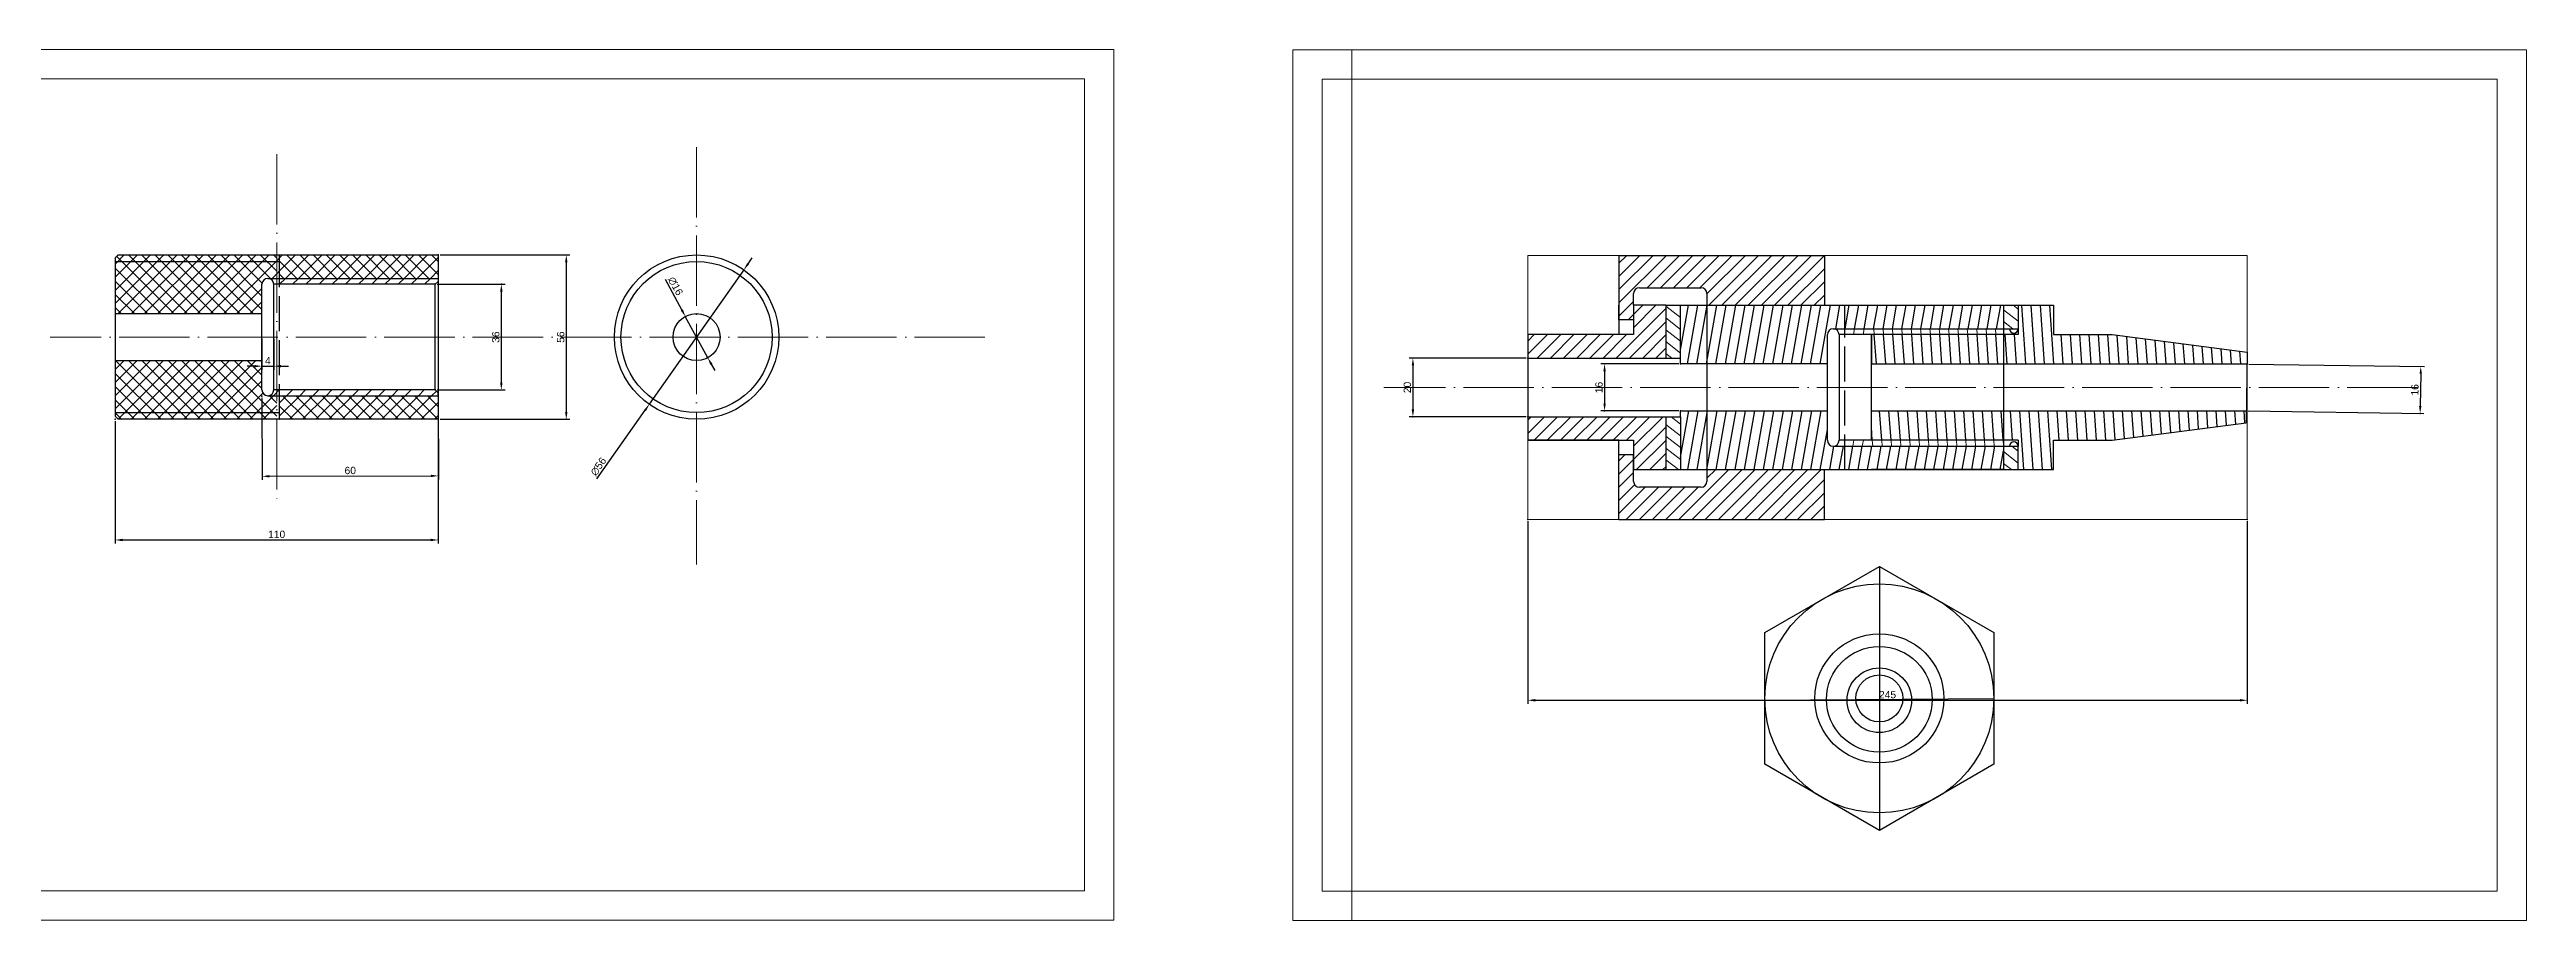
# Model space of a CAD drawing. Header units: millimetres. Extents: x 0 to 1857, y -270 to 297.
# Drawn here: x 1013 to 1857, y -1 to 296 of the extents above; entities that cross this region are included whole.
import ezdxf

# ---------------------------------------------------------------- set-up
doc = ezdxf.new("R2010")
doc.units = ezdxf.units.MM
doc.linetypes.add('ACAD_ISO02W100', pattern=[15, 12, -3])
doc.linetypes.add('ACAD_ISO04W100', pattern=[30, 24, -3, 0, -3])
for name, color, linetype, lineweight in [('axe', 7, 'ACAD_ISO04W100', 15), ('cote', 82, 'Continuous', 15), ('format', 210, 'Continuous', 15), ('muchii ascunse', 50, 'ACAD_ISO02W100', 30), ('muchii groase', 7, 'Continuous', 30)]:
    doc.layers.add(name, color=color, linetype=linetype, lineweight=lineweight)
doc.layers.add('linie subtire', color=7, linetype='Continuous', plot=False)
doc.styles.get("Standard").update_dxf_attribs({"font": 'arial.ttf'})
doc.dimstyles.new('ISO-25', dxfattribs={"dimtxt": 2.5, "dimasz": 2.5, "dimexe": 1.25, "dimexo": 0.625, "dimtad": 1, "dimtxsty": 'Standard', "dimcen": 2.5, "dimadec": 0, "dimazin": 0, "dimtfac": 1, "dimtmove": 0, "dimatfit": 3, "dimfxl": 1, "dimarcsym": 0})

# ---------------------------------------------------------------- blocks, each defined once
blk = doc.blocks.new('*D27')
at = {"layer": 'cote', "color": 0, "lineweight": -2, "transparency": 16777216}
for p, q in [((1035.66, 169.42), (1035.66, 127.66)), ((1145.66, 169.42), (1145.66, 127.66)), ((1038.16, 128.91), (1143.16, 128.91))]:
    blk.add_line(p, q, dxfattribs=at)
at = {"layer": 'cote', "color": 0, "transparency": 16777216}
for points in [[(1038.16, 129.32), (1038.16, 128.49), (1035.66, 128.91)], [(1143.16, 129.32), (1143.16, 128.49), (1145.66, 128.91)]]:
    blk.add_solid(points, dxfattribs=at)
at = {"layer": 'linie subtire', "color": 0, "transparency": 16777216}
for p in [(1035.66, 170.04), (1145.66, 170.04), (1145.66, 128.91)]:
    blk.add_point(p, dxfattribs=at)
at = {"layer": 'cote', "color": 0, "transparency": 16777216, "insert": (1090.66, 130.81), "char_height": 2.5, "attachment_point": 5}
blk.add_mtext('110', dxfattribs=at)
blk = doc.blocks.new('*D28')
at = {"layer": 'cote', "color": 0, "lineweight": -2, "transparency": 16777216}
for p, q in [((1085.66, 177.29), (1085.72, 149.36)), ((1145.66, 177.42), (1145.72, 149.49)), ((1088.22, 150.61), (1143.22, 150.73))]:
    blk.add_line(p, q, dxfattribs=at)
at = {"layer": 'cote', "color": 0, "transparency": 16777216}
for points in [[(1088.22, 151.03), (1088.22, 150.19), (1085.72, 150.61)], [(1143.22, 151.15), (1143.22, 150.32), (1145.72, 150.74)]]:
    blk.add_solid(points, dxfattribs=at)
at = {"layer": 'linie subtire', "color": 0, "transparency": 16777216}
for p in [(1085.66, 177.91), (1145.66, 178.04), (1145.72, 150.74)]:
    blk.add_point(p, dxfattribs=at)
at = {"layer": 'cote', "color": 0, "transparency": 16777216, "insert": (1115.72, 152.57), "char_height": 2.5, "attachment_point": 5, "rotation": 0.12593}
blk.add_mtext('60', dxfattribs=at)
blk = doc.blocks.new('*D29')
at = {"layer": 'cote', "color": 0, "lineweight": -2, "transparency": 16777216}
for p, q in [((1085.66, 197.42), (1085.66, 186.88)), ((1089.66, 197.42), (1089.66, 186.88)), ((1083.16, 188.13), (1080.66, 188.13)), ((1085.66, 188.13), (1089.66, 188.13)), ((1092.16, 188.13), (1094.66, 188.13))]:
    blk.add_line(p, q, dxfattribs=at)
at = {"layer": 'cote', "color": 0, "transparency": 16777216}
for points in [[(1083.16, 188.54), (1083.16, 187.71), (1085.66, 188.13)], [(1092.16, 188.54), (1092.16, 187.71), (1089.66, 188.13)]]:
    blk.add_solid(points, dxfattribs=at)
at = {"layer": 'linie subtire', "color": 0, "transparency": 16777216}
for p in [(1085.66, 198.04), (1089.66, 198.04), (1089.66, 188.13)]:
    blk.add_point(p, dxfattribs=at)
at = {"layer": 'cote', "color": 0, "transparency": 16777216, "insert": (1087.66, 190), "char_height": 2.5, "attachment_point": 5}
blk.add_mtext('4', dxfattribs=at)
blk = doc.blocks.new('*D30')
at = {"layer": 'cote', "color": 0, "lineweight": -2, "transparency": 16777216}
for p, q in [((1146.29, 226.04), (1190.54, 226.04)), ((1189.29, 223.54), (1189.29, 172.54)), ((1146.29, 170.04), (1190.54, 170.04))]:
    blk.add_line(p, q, dxfattribs=at)
at = {"layer": 'cote', "color": 0, "transparency": 16777216}
for points in [[(1188.88, 223.54), (1189.71, 223.54), (1189.29, 226.04)], [(1188.88, 172.54), (1189.71, 172.54), (1189.29, 170.04)]]:
    blk.add_solid(points, dxfattribs=at)
at = {"layer": 'linie subtire', "color": 0, "transparency": 16777216}
for p in [(1145.66, 226.04), (1145.66, 170.04), (1189.29, 170.04)]:
    blk.add_point(p, dxfattribs=at)
at = {"layer": 'cote', "color": 0, "transparency": 16777216, "insert": (1187.39, 198.04), "char_height": 2.5, "attachment_point": 5, "rotation": 90}
blk.add_mtext('56', dxfattribs=at)
blk = doc.blocks.new('*D31')
at = {"layer": 'cote', "color": 0, "lineweight": -2, "transparency": 16777216}
for p, q in [((1145.29, 216.04), (1168.43, 216.04)), ((1167.18, 182.54), (1167.18, 213.54)), ((1145.29, 180.04), (1168.43, 180.04))]:
    blk.add_line(p, q, dxfattribs=at)
at = {"layer": 'cote', "color": 0, "transparency": 16777216}
for points in [[(1166.76, 213.54), (1167.6, 213.54), (1167.18, 216.04)], [(1166.76, 182.54), (1167.6, 182.54), (1167.18, 180.04)]]:
    blk.add_solid(points, dxfattribs=at)
at = {"layer": 'linie subtire', "color": 0, "transparency": 16777216}
for p in [(1144.66, 216.04), (1167.18, 216.04), (1144.66, 180.04)]:
    blk.add_point(p, dxfattribs=at)
at = {"layer": 'cote', "color": 0, "transparency": 16777216, "insert": (1165.28, 198.04), "char_height": 2.5, "attachment_point": 5, "rotation": 90}
blk.add_mtext('36', dxfattribs=at)
blk = doc.blocks.new('*D32')
at = {"layer": 'cote', "color": 0, "lineweight": -2, "transparency": 16777216}
for p, q in [((1249.76, 220.95), (1217.57, 175.13)), ((1251.2, 223), (1252.63, 225.05)), ((1199.7, 149.7), (1216.13, 173.09))]:
    blk.add_line(p, q, dxfattribs=at)
at = {"layer": 'cote', "color": 0, "transparency": 16777216}
for points in [[(1250.85, 223.24), (1251.54, 222.76), (1249.76, 220.95)], [(1215.79, 173.33), (1216.47, 172.85), (1217.57, 175.13)]]:
    blk.add_solid(points, dxfattribs=at)
at = {"layer": 'linie subtire', "color": 0, "transparency": 16777216}
for p in [(1249.76, 220.95), (1217.57, 175.13)]:
    blk.add_point(p, dxfattribs=at)
at = {"layer": 'cote', "color": 0, "transparency": 16777216, "insert": (1200.25, 153.92), "char_height": 2.5, "attachment_point": 5, "rotation": 54.9093}
blk.add_mtext('∅56', dxfattribs=at)
blk = doc.blocks.new('*D33')
at = {"layer": 'cote', "color": 0, "lineweight": -2, "transparency": 16777216}
for p, q in [((1222.94, 217.79), (1228.65, 207.27)), ((1237.48, 191.01), (1229.84, 205.07)), ((1238.67, 188.82), (1239.87, 186.62))]:
    blk.add_line(p, q, dxfattribs=at)
at = {"layer": 'cote', "color": 0, "transparency": 16777216}
for points in [[(1229.02, 207.47), (1228.29, 207.07), (1229.84, 205.07)], [(1239.04, 189.02), (1238.31, 188.62), (1237.48, 191.01)]]:
    blk.add_solid(points, dxfattribs=at)
at = {"layer": 'linie subtire', "color": 0, "transparency": 16777216}
for p in [(1229.84, 205.07), (1237.48, 191.01)]:
    blk.add_point(p, dxfattribs=at)
at = {"layer": 'cote', "color": 0, "transparency": 16777216, "insert": (1226.47, 215.41), "char_height": 2.5, "attachment_point": 5, "rotation": 298.50157}
blk.add_mtext('∅16', dxfattribs=at)
blk = doc.blocks.new('*D34')
at = {"layer": 'cote', "color": 0, "lineweight": -2, "transparency": 16777216}
for p, q in [((1516.77, 135.26), (1516.77, 73.03)), ((1761.77, 135.26), (1761.77, 73.03)), ((1519.27, 74.28), (1759.27, 74.28))]:
    blk.add_line(p, q, dxfattribs=at)
at = {"layer": 'cote', "color": 0, "transparency": 16777216}
for points in [[(1519.27, 74.7), (1519.27, 73.86), (1516.77, 74.28)], [(1759.27, 74.7), (1759.27, 73.86), (1761.77, 74.28)]]:
    blk.add_solid(points, dxfattribs=at)
at = {"layer": 'linie subtire', "color": 0, "transparency": 16777216}
for p in [(1516.77, 135.88), (1761.77, 135.88), (1761.77, 74.28)]:
    blk.add_point(p, dxfattribs=at)
at = {"layer": 'cote', "color": 0, "transparency": 16777216, "insert": (1639.27, 76.18), "char_height": 2.5, "attachment_point": 5}
blk.add_mtext('245', dxfattribs=at)
blk = doc.blocks.new('*D35')
at = {"layer": 'cote', "color": 0, "lineweight": -2, "transparency": 16777216}
for p, q in [((1762.34, 188.87), (1822.14, 188.02)), ((1820.86, 185.53), (1820.7, 174.53)), ((1762.11, 172.87), (1821.91, 172.02))]:
    blk.add_line(p, q, dxfattribs=at)
at = {"layer": 'cote', "color": 0, "transparency": 16777216}
for points in [[(1820.44, 185.54), (1821.27, 185.53), (1820.89, 188.03)], [(1820.28, 174.54), (1821.11, 174.53), (1820.66, 172.03)]]:
    blk.add_solid(points, dxfattribs=at)
at = {"layer": 'linie subtire', "color": 0, "transparency": 16777216}
for p in [(1761.72, 188.88), (1761.49, 172.88), (1820.66, 172.03)]:
    blk.add_point(p, dxfattribs=at)
at = {"layer": 'cote', "color": 0, "transparency": 16777216, "insert": (1818.88, 180.06), "char_height": 2.5, "attachment_point": 5, "rotation": 89.17846}
blk.add_mtext('16', dxfattribs=at)
blk = doc.blocks.new('*D36')
at = {"layer": 'cote', "color": 0, "lineweight": -2, "transparency": 16777216}
for p, q in [((1568.15, 188.88), (1541.66, 188.88)), ((1542.91, 186.38), (1542.91, 175.38)), ((1568.15, 172.88), (1541.66, 172.88))]:
    blk.add_line(p, q, dxfattribs=at)
at = {"layer": 'cote', "color": 0, "transparency": 16777216}
for points in [[(1542.49, 186.38), (1543.32, 186.38), (1542.91, 188.88)], [(1542.49, 175.38), (1543.32, 175.38), (1542.91, 172.88)]]:
    blk.add_solid(points, dxfattribs=at)
at = {"layer": 'linie subtire', "color": 0, "transparency": 16777216}
for p in [(1568.77, 188.88), (1542.91, 172.88), (1568.77, 172.88)]:
    blk.add_point(p, dxfattribs=at)
at = {"layer": 'cote', "color": 0, "transparency": 16777216, "insert": (1541, 180.88), "char_height": 2.5, "attachment_point": 5, "rotation": 90}
blk.add_mtext('16', dxfattribs=at)
blk = doc.blocks.new('*D37')
at = {"layer": 'cote', "color": 0, "lineweight": -2, "transparency": 16777216}
for p, q in [((1516.15, 190.88), (1476.38, 190.88)), ((1477.63, 188.38), (1477.63, 173.38)), ((1516.15, 170.88), (1476.38, 170.88))]:
    blk.add_line(p, q, dxfattribs=at)
at = {"layer": 'cote', "color": 0, "transparency": 16777216}
for points in [[(1477.22, 188.38), (1478.05, 188.38), (1477.63, 190.88)], [(1477.22, 173.38), (1478.05, 173.38), (1477.63, 170.88)]]:
    blk.add_solid(points, dxfattribs=at)
at = {"layer": 'linie subtire', "color": 0, "transparency": 16777216}
for p in [(1516.77, 190.88), (1477.63, 170.88), (1516.77, 170.88)]:
    blk.add_point(p, dxfattribs=at)
at = {"layer": 'cote', "color": 0, "transparency": 16777216, "insert": (1475.73, 180.88), "char_height": 2.5, "attachment_point": 5, "rotation": 90}
blk.add_mtext('20', dxfattribs=at)

msp = doc.modelspace()

# ---------------------------------------------------------------- hatches: boundary and pattern name
at = {"layer": 'format', "true_color": 0xddb3d4}
h = msp.add_hatch(dxfattribs=at)
h.set_pattern_fill('ANSI31', color=254)
h.paths.add_polyline_path([(1091.662, 218.044), (1090.662, 218.044), (1090.662, 216.044), (1091.662, 216.044)])
h.paths.add_polyline_path([(1091.662, 223.794), (1090.662, 223.794), (1090.662, 218.044), (1091.662, 218.044)])
h.paths.add_polyline_path([(1091.662, 226.044), (1090.662, 226.044), (1090.662, 223.794), (1091.662, 223.794)])
h.paths.add_polyline_path([(1090.662, 218.044), (1087.64, 218.044, -0.4173932), (1089.662, 216.044), (1090.662, 216.044)])
h.paths.add_polyline_path([(1090.662, 180.044), (1089.662, 180.044, -0.4142136), (1087.662, 178.044), (1090.662, 178.044)])
h.paths.add_polyline_path([(1091.662, 180.044), (1090.662, 180.044), (1090.662, 178.044), (1091.662, 178.044)])
h.paths.add_polyline_path([(1145.662, 179.044), (1144.662, 180.044), (1091.662, 180.044), (1091.662, 178.044), (1145.662, 178.044)])
h = msp.add_hatch(dxfattribs=at)
h.set_pattern_fill('ANSI31', color=254)
h.paths.add_polyline_path([(1145.662, 217.044), (1145.662, 218.044), (1091.662, 218.044), (1091.662, 216.044), (1144.662, 216.044)])
h.paths.add_polyline_path([(1090.662, 218.044), (1087.64, 218.044, -0.4173932), (1089.662, 216.044), (1090.662, 216.044)])
at = {"layer": 'format', "true_color": 0xfecc66}
h = msp.add_hatch(dxfattribs=at)
h.set_pattern_fill('ANSI31', color=31)
h.paths.add_polyline_path([(1563.774, 208.882), (1552.774, 208.882), (1552.774, 203.882), (1552.774, 198.882), (1516.774, 198.882), (1516.774, 190.882), (1563.774, 190.882)])
h.paths.add_polyline_path([(1563.774, 170.882), (1516.774, 170.882), (1516.774, 162.882), (1552.774, 162.882), (1552.774, 152.882), (1563.774, 152.882)])
at = {"layer": 'format', "true_color": 0xe5e878}
h = msp.add_hatch(dxfattribs=at)
h.set_pattern_fill('ANSI31', color=61, angle=97)
h.paths.add_polyline_path([(1568.774, 208.882), (1563.774, 208.882), (1563.774, 190.882), (1568.774, 190.882)])
h.paths.add_polyline_path([(1568.774, 170.882), (1563.774, 170.882), (1563.774, 152.882), (1568.774, 152.882)])
at = {"layer": 'format', "true_color": 0xd7ebd2}
h = msp.add_hatch(dxfattribs=at)
h.set_pattern_fill('ANSI31', color=254, angle=97)
h.paths.add_polyline_path([(1683.774, 208.882), (1678.774, 208.882), (1678.774, 200.882), (1680.774, 200.882), (1683.774, 200.882), (1683.774, 203.882)])
h.paths.add_polyline_path([(1683.774, 160.882), (1678.774, 160.882), (1678.774, 152.882), (1683.774, 152.882)])
at = {"layer": 'format', "true_color": 0xafd9aa}
h = msp.add_hatch(dxfattribs=at)
h.set_pattern_fill('ANSI31', color=9, angle=35)
h.paths.add_polyline_path([(1633.774, 200.882), (1624.774, 200.882), (1624.774, 198.882), (1633.774, 198.882)])
h.paths.add_polyline_path([(1633.774, 162.882), (1624.774, 162.882), (1624.774, 160.882), (1633.774, 160.882)])
at = {"layer": 'format', "true_color": 0xe5e878}
h = msp.add_hatch(dxfattribs=at)
h.set_pattern_fill('ANSI31', color=61, angle=49)
h.paths.add_polyline_path([(1678.774, 200.882), (1633.774, 200.882), (1633.774, 198.882), (1678.774, 198.882)])
h = msp.add_hatch(dxfattribs=at)
h.set_pattern_fill('ANSI31', color=61, angle=49)
h.paths.add_polyline_path([(1678.774, 162.882), (1633.774, 162.882), (1633.774, 160.882), (1678.774, 160.882)])
at = {"layer": 'linie subtire', "true_color": 0xf7abae}
h = msp.add_hatch(dxfattribs=at)
h.set_pattern_fill('ANSI37', color=241)
h.paths.add_polyline_path([(1090.662, 223.794), (1035.662, 223.794), (1035.662, 206.044), (1085.662, 206.044), (1085.662, 216.044, -0.411041), (1087.64, 218.044), (1090.662, 218.044)])
h.paths.add_polyline_path([(1145.662, 226.044), (1091.662, 226.044), (1091.662, 218.044), (1145.662, 218.044)])
h.paths.add_polyline_path([(1145.662, 178.044), (1091.662, 178.044), (1091.662, 170.044), (1145.662, 170.044)])
h.paths.add_polyline_path([(1085.662, 180.044), (1085.662, 190.044), (1035.662, 190.044), (1035.662, 172.294), (1090.662, 172.294), (1090.662, 178.044), (1087.662, 178.044, -0.4142136)])
h.paths.add_polyline_path([(1090.662, 172.294), (1035.662, 172.294), (1035.662, 171.044), (1036.662, 170.044), (1090.662, 170.044)])
h.paths.add_polyline_path([(1090.662, 226.044), (1036.662, 226.044), (1035.662, 225.044), (1035.662, 223.794), (1090.662, 223.794)])
at = {"layer": 'linie subtire', "true_color": 0x9898cc}
h = msp.add_hatch(dxfattribs=at)
h.set_pattern_fill('ANSI31', color=253)
h.paths.add_polyline_path([(1617.774, 225.882), (1547.774, 225.882), (1547.774, 203.882), (1552.774, 203.882), (1552.774, 208.882), (1552.774, 212.882, -0.4142136), (1554.774, 214.882), (1575.774, 214.882, -0.4142136), (1577.774, 212.882), (1577.774, 208.882), (1617.774, 208.882)])
h.paths.add_polyline_path([(1617.774, 152.882), (1577.774, 152.882), (1577.774, 148.882, -0.4142136), (1575.774, 146.882), (1554.774, 146.882, -0.4142136), (1552.774, 148.882), (1552.774, 152.882), (1552.774, 157.882), (1547.774, 157.882), (1547.774, 135.882), (1617.774, 135.882)])
at = {"layer": 'linie subtire', "true_color": 0xafd9aa}
h = msp.add_hatch(dxfattribs=at)
h.set_pattern_fill('ANSI31', color=9, angle=35)
h.paths.add_polyline_path([(1624.774, 208.882), (1577.774, 208.882), (1577.774, 188.882), (1618.774, 188.882), (1618.774, 198.882, -0.4142136), (1620.774, 200.882), (1624.774, 200.882)])
h.paths.add_polyline_path([(1577.774, 208.882), (1568.774, 208.882), (1568.774, 190.882), (1568.774, 188.882), (1577.774, 188.882)])
h.paths.add_polyline_path([(1577.774, 172.882), (1568.774, 172.882), (1568.774, 170.882), (1568.774, 152.882), (1577.774, 152.882)])
h.paths.add_polyline_path([(1618.774, 172.882), (1577.774, 172.882), (1577.774, 152.882), (1617.774, 152.882), (1624.774, 152.882), (1624.774, 160.882), (1620.774, 160.882, -0.4142136), (1618.774, 162.882)])
h.paths.add_polyline_path([(1678.774, 160.882), (1624.774, 160.882), (1624.774, 152.882), (1678.774, 152.882)])
h.paths.add_polyline_path([(1678.774, 208.882), (1624.774, 208.882), (1624.774, 200.882), (1678.774, 200.882)])
at = {"layer": 'linie subtire', "true_color": 0xe5e878}
h = msp.add_hatch(dxfattribs=at)
h.set_pattern_fill('ANSI31', color=61, angle=49)
h.paths.add_polyline_path([(1715.774, 198.882), (1695.774, 198.882), (1695.774, 208.882), (1683.774, 208.882), (1683.774, 200.882), (1683.774, 198.882), (1678.774, 198.882), (1678.774, 188.882), (1761.717, 188.882), (1761.774, 192.882)])
h.paths.add_polyline_path([(1678.774, 198.882), (1633.774, 198.882), (1633.774, 188.882), (1678.774, 188.882)])
h.paths.add_polyline_path([(1761.43, 168.88), (1761.488, 172.882), (1678.774, 172.882), (1678.774, 162.882), (1683.774, 162.882), (1683.774, 160.882), (1683.774, 152.882), (1695.774, 152.882), (1695.774, 162.882), (1715.774, 162.882)])
h.paths.add_polyline_path([(1678.774, 172.882), (1633.774, 172.882), (1633.774, 162.882), (1678.774, 162.882)])
at = {"layer": 'muchii groase', "true_color": 0xddb3d4}
h = msp.add_hatch(dxfattribs=at)
h.set_pattern_fill('AR-RSHKE', color=254)
h.paths.add_polyline_path([(1563.774, 208.882), (1552.774, 208.882), (1552.774, 198.882), (1516.774, 198.882), (1516.774, 190.882), (1563.774, 190.882)])
h.paths.add_polyline_path([(1563.774, 170.882), (1516.774, 170.882), (1516.774, 162.882), (1552.774, 162.882), (1552.774, 152.882), (1563.774, 152.882)])
at = {"layer": 'muchii groase', "true_color": 0xf7abae}
h = msp.add_hatch(dxfattribs=at)
h.set_pattern_fill('AR-RSHKE', color=241)
h.paths.add_polyline_path([(1568.774, 208.882), (1563.774, 208.882), (1563.774, 190.882), (1568.774, 190.882)])
h.paths.add_polyline_path([(1568.774, 170.882), (1563.774, 170.882), (1563.774, 152.882), (1568.774, 152.882)])
h.paths.add_polyline_path([(1683.774, 208.882), (1678.774, 208.882), (1678.774, 200.882), (1680.774, 200.882), (1683.774, 200.882), (1683.774, 203.882)])
h.paths.add_polyline_path([(1683.774, 160.882), (1678.774, 160.882), (1678.774, 152.882), (1683.774, 152.882)])

# ---------------------------------------------------------------- linework, layer by layer
at = {"layer": 'axe'}
for p, q in [((1233.662, 262.816), (1233.662, 120.504)), ((1090.662, 260.417), (1090.662, 142.27)), ((1331.892, 198.044), (1013.559, 198.044)), ((1819.805, 180.882), (1467.775, 180.882))]:
    msp.add_line(p, q, dxfattribs=at)
at = {"layer": 'format'}
for p, q in [((1456.774, -0.764), (1456.774, 295.882)), ((1516.774, 225.882), (1761.774, 225.882)), ((1516.774, 135.882), (1516.774, 225.882)), ((1761.774, 225.882), (1761.774, 135.882)), ((1761.774, 135.882), (1516.774, 135.882))]:
    msp.add_line(p, q, dxfattribs=at)
for points in [[(955.662, -0.602), (1375.76, -0.602), (1375.76, 296.044), (955.662, 296.044)], [(1436.774, -0.764), (1856.872, -0.764), (1856.872, 295.882), (1436.774, 295.882)], [(965.662, 9.398), (1365.76, 9.398), (1365.76, 286.044), (965.662, 286.044)], [(1446.774, 9.236), (1846.872, 9.236), (1846.872, 285.882), (1446.774, 285.882)]]:
    msp.add_lwpolyline(points, close=True, dxfattribs=at)
at = {"layer": 'linie subtire'}
for p, q in [((1035.662, 223.794), (1091.662, 223.794)), ((1035.662, 172.294), (1091.662, 172.294)), ((1636.482, 119.906), (1636.482, 29.906)), ((1597.487, 74.281), (1675.482, 74.906))]:
    msp.add_line(p, q, dxfattribs=at)
msp.add_circle((1233.662, 198.044), 25.75, dxfattribs=at)
at = {"layer": 'muchii ascunse'}
for p, q in [((1091.662, 170.044), (1091.662, 226.044)), ((1624.774, 152.882), (1624.774, 208.882))]:
    msp.add_line(p, q, dxfattribs=at)
at = {"layer": 'muchii groase'}
for p, q in [((1036.662, 226.044), (1035.662, 225.044)), ((1035.662, 225.044), (1035.662, 223.794)), ((1035.662, 223.794), (1035.662, 172.294)), ((1036.662, 226.044), (1145.662, 226.044)), ((1145.662, 226.044), (1145.662, 170.044)), ((1547.774, 225.882), (1617.774, 225.882)), ((1547.774, 225.882), (1547.774, 198.882)), ((1617.774, 225.882), (1617.774, 208.882)), ((1085.662, 180.044), (1085.662, 216.044)), ((1087.64, 218.044), (1145.662, 218.044)), ((1144.662, 216.044), (1089.662, 216.044)), ((1089.662, 180.044), (1089.662, 216.044)), ((1145.662, 217.044), (1144.662, 216.044)), ((1144.662, 180.044), (1144.662, 216.044)), ((1145.662, 218.044), (1145.662, 217.044)), ((1552.774, 208.882), (1552.774, 212.882)), ((1554.774, 214.882), (1575.774, 214.882)), ((1577.774, 212.882), (1577.774, 148.882)), ((1035.662, 206.044), (1085.662, 206.044)), ((1547.774, 203.882), (1547.774, 208.882)), ((1552.774, 203.882), (1547.774, 203.882)), ((1563.774, 208.882), (1552.774, 208.882)), ((1552.774, 208.882), (1552.774, 198.882)), ((1552.774, 208.882), (1552.774, 203.882)), ((1563.774, 208.882), (1563.774, 190.882)), ((1563.774, 208.882), (1568.774, 208.882)), ((1568.774, 190.882), (1568.774, 208.882)), ((1568.774, 208.882), (1617.774, 208.882)), ((1568.774, 208.882), (1678.774, 208.882)), ((1617.774, 208.882), (1678.774, 208.882)), ((1678.774, 208.882), (1695.774, 208.882)), ((1678.774, 208.882), (1678.774, 152.882)), ((1678.774, 208.882), (1683.774, 208.882)), ((1683.774, 208.882), (1683.774, 198.882)), ((1683.774, 208.882), (1683.774, 200.882)), ((1683.774, 203.882), (1683.774, 200.882)), ((1695.774, 208.882), (1695.774, 198.882)), ((1547.774, 198.882), (1516.774, 198.882)), ((1516.774, 198.882), (1516.774, 162.882)), ((1552.774, 198.882), (1516.774, 198.882)), ((1516.774, 198.882), (1516.774, 190.882)), ((1618.774, 188.882), (1618.774, 198.882)), ((1620.774, 200.882), (1683.774, 200.882)), ((1622.774, 198.882), (1622.774, 162.882)), ((1678.774, 198.882), (1622.774, 198.882)), ((1633.774, 162.882), (1633.774, 198.882)), ((1633.774, 198.882), (1633.774, 188.882)), ((1678.774, 200.882), (1680.774, 200.882)), ((1683.774, 198.882), (1678.774, 198.882)), ((1695.774, 198.882), (1715.774, 198.882)), ((1715.774, 198.882), (1761.774, 192.882)), ((1035.662, 190.044), (1085.662, 190.044)), ((1516.774, 190.882), (1563.774, 190.882)), ((1563.774, 190.882), (1568.774, 190.882)), ((1568.774, 188.882), (1568.774, 190.882)), ((1618.774, 188.882), (1568.774, 188.882)), ((1618.774, 172.882), (1618.774, 188.882)), ((1633.774, 188.882), (1761.717, 188.882)), ((1761.774, 192.882), (1761.43, 168.88)), ((1087.662, 178.044), (1145.662, 178.044)), ((1144.662, 180.044), (1089.662, 180.044)), ((1145.662, 179.044), (1144.662, 180.044)), ((1145.662, 178.044), (1145.662, 179.044)), ((1035.662, 172.294), (1035.662, 171.044)), ((1035.662, 171.044), (1036.662, 170.044)), ((1145.662, 170.044), (1036.662, 170.044)), ((1516.774, 170.882), (1563.774, 170.882)), ((1563.774, 170.882), (1563.774, 152.882)), ((1563.774, 170.882), (1568.774, 170.882)), ((1568.774, 170.882), (1568.774, 172.882)), ((1568.774, 172.882), (1618.774, 172.882)), ((1568.774, 170.882), (1568.774, 152.882)), ((1618.774, 162.882), (1618.774, 172.882)), ((1633.774, 162.882), (1633.774, 172.882)), ((1633.774, 172.882), (1761.488, 172.882)), ((1715.774, 162.882), (1761.43, 168.88)), ((1547.774, 162.882), (1516.774, 162.882)), ((1516.774, 162.882), (1552.774, 162.882)), ((1547.774, 135.882), (1547.774, 162.882)), ((1552.774, 162.882), (1552.774, 152.882)), ((1620.774, 160.882), (1683.774, 160.882)), ((1678.774, 162.882), (1622.774, 162.882)), ((1683.774, 162.882), (1678.774, 162.882)), ((1678.774, 160.882), (1680.774, 160.882)), ((1683.774, 162.882), (1683.774, 160.882)), ((1683.774, 152.882), (1683.774, 160.882)), ((1695.774, 152.882), (1695.774, 162.882)), ((1695.774, 162.882), (1715.774, 162.882)), ((1552.774, 157.882), (1547.774, 157.882)), ((1552.774, 152.882), (1552.774, 157.882)), ((1552.774, 152.882), (1563.774, 152.882)), ((1552.774, 148.882), (1552.774, 152.882)), ((1563.774, 152.882), (1568.774, 152.882)), ((1568.774, 152.882), (1617.774, 152.882)), ((1617.774, 135.882), (1617.774, 152.882)), ((1617.774, 152.882), (1678.774, 152.882)), ((1678.774, 152.882), (1633.774, 152.882)), ((1678.774, 152.882), (1695.774, 152.882)), ((1678.774, 152.882), (1683.774, 152.882)), ((1575.774, 146.882), (1554.774, 146.882)), ((1547.774, 135.882), (1617.774, 135.882)), ((1622.774, 135.882), (1622.774, 135.882)), ((1597.482, 97.355), (1636.482, 119.906)), ((1636.482, 119.906), (1675.482, 97.355)), ((1597.482, 52.456), (1597.482, 97.355)), ((1675.482, 97.355), (1675.482, 52.456)), ((1636.482, 29.906), (1597.482, 52.456)), ((1675.482, 52.456), (1636.482, 29.906))]:
    msp.add_line(p, q, dxfattribs=at)
for centre, radius in [((1233.662, 198.044), 28), ((1233.662, 198.044), 8), ((1636.482, 74.906), 39), ((1636.482, 74.906), 22), ((1636.482, 74.593), 18), ((1636.482, 74.281), 11), ((1636.482, 74.906), 8)]:
    msp.add_circle(centre, radius, dxfattribs=at)
for centre, radius, start, end in [((1087.662, 216.044), 2, 0, 180), ((1554.774, 212.882), 2, 90, 180), ((1575.774, 212.882), 2, 0, 90), ((1620.774, 198.882), 2, 0, 180), ((1682.274, 200.882), 1.5, 180, 0), ((1087.662, 180.044), 2, 180, 0), ((1620.774, 162.882), 2, 180, 0), ((1682.274, 160.882), 1.5, 0, 180), ((1554.774, 148.882), 2, 180, 270), ((1575.774, 148.882), 2, 270, 0)]:
    msp.add_arc(centre, radius, start, end, dxfattribs=at)

# ---------------------------------------------------------------- dimensions: what is measured, and where the dimension line sits
at = {"layer": 'cote'}
for base, p1, p2, picture, middle in [((1189.293, 170.044), (1145.662, 226.044), (1145.662, 170.044), '*D30', (1187.392, 198.044)), ((1167.181, 216.044), (1144.662, 180.044), (1144.662, 216.044), '*D31', (1165.279, 198.044)), ((1477.632, 170.882), (1516.774, 190.882), (1516.774, 170.882), '*D37', (1475.731, 180.882)), ((1542.906, 172.882), (1568.774, 188.882), (1568.774, 172.882), '*D36', (1541.004, 180.882))]:
    dim = msp.add_linear_dim(base=base, p1=p1, p2=p2, angle=90, dimstyle='ISO-25', dxfattribs=at)
    dim.commit()
    dim.dimension.update_dxf_attribs({"geometry": picture, "text_midpoint": middle})
for p1, p2, picture, middle in [((1249.759, 220.955), (1217.566, 175.133), '*D32', (1201.866, 152.787)), ((1237.48, 191.013), (1229.845, 205.074), '*D33', (1224.741, 214.473))]:
    dim = msp.add_diameter_dim_2p(p1=p1, p2=p2, dimstyle='ISO-25', dxfattribs=at)
    dim.commit()
    dim.dimension.update_dxf_attribs({"geometry": picture, "text_midpoint": middle, "dimtype": 163})
for base, p1, p2, picture, middle in [((1089.662, 188.128), (1085.662, 198.044), (1089.662, 198.044), '*D29', (1087.662, 190.003)), ((1145.662, 128.906), (1035.662, 170.044), (1145.662, 170.044), '*D27', (1090.662, 130.807)), ((1761.774, 74.281), (1516.774, 135.882), (1761.774, 135.882), '*D34', (1639.274, 76.182))]:
    dim = msp.add_linear_dim(base=base, p1=p1, p2=p2, dimstyle='ISO-25', dxfattribs=at)
    dim.commit()
    dim.dimension.update_dxf_attribs({"geometry": picture, "text_midpoint": middle})
for p1, p2, distance, picture, middle in [((1761.717, 188.882), (1761.488, 172.882), 59.18, '*D35', (1818.875, 180.061)), ((1085.662, 177.912), (1145.662, 178.044), -27.306, '*D28', (1115.718, 152.573))]:
    dim = msp.add_aligned_dim(p1=p1, p2=p2, distance=distance, dimstyle='ISO-25', dxfattribs=at)
    dim.commit()
    dim.dimension.update_dxf_attribs({"geometry": picture, "text_midpoint": middle})

doc.saveas('drawing.dxf')
